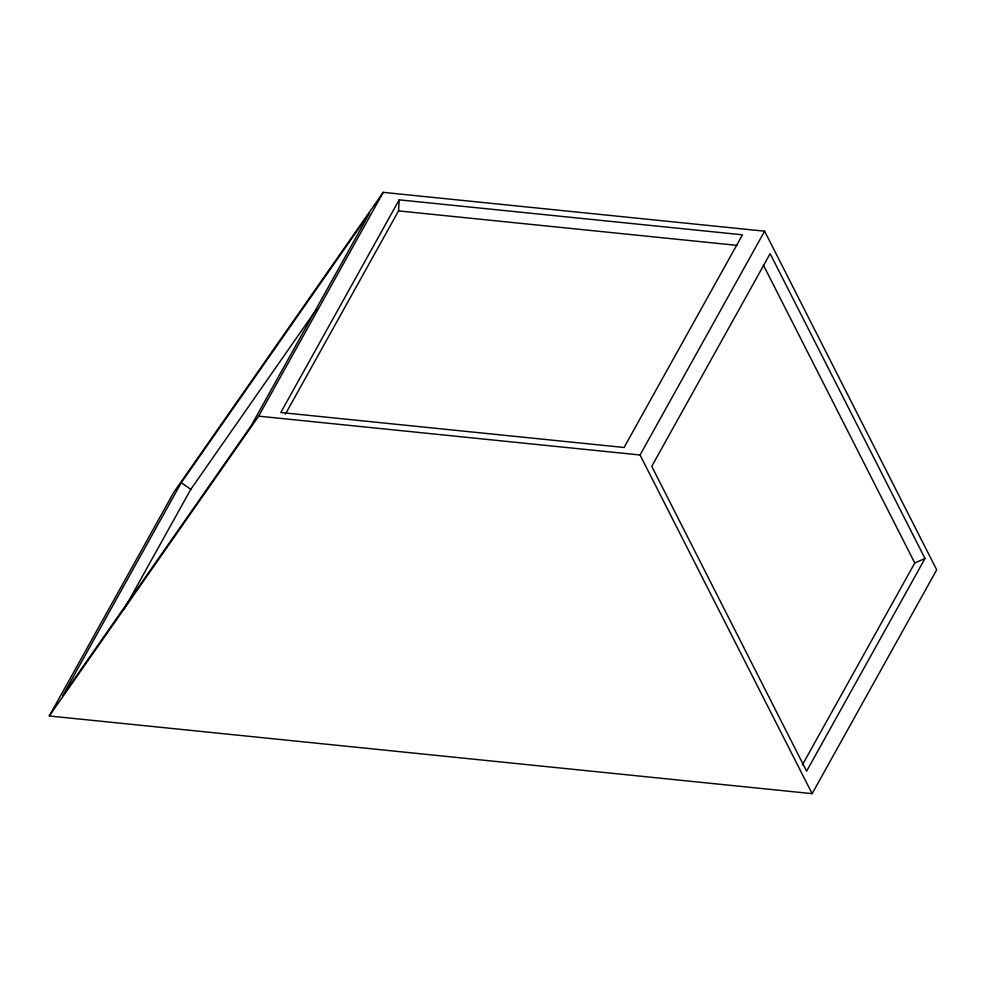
<?xml version="1.0" encoding="UTF-8"?>
<svg xmlns="http://www.w3.org/2000/svg" width="986" height="986" viewBox="0 0 986 986"><rect width="100%" height="100%" fill="white"/><g stroke="black" fill="none" stroke-linecap="round" stroke-linejoin="round"><path stroke-width="1.48" d="M285.398 414.169L398.541 210.905L399.182 199.85L742.458 234.804L624.076 447.484L280.8 412.53L399.182 199.85M49.3 715.984L173.869 492.174L383.209 192.344L764.618 231.18L936.7 569.846L812.131 793.656L49.3 715.984L258.64 416.154L383.209 192.344M181.239 482.746L62.857 695.426L251.27 425.582L369.639 212.89L181.239 482.746L190.828 489.29L124.15 609.089M812.131 793.656L640.05 454.99L764.618 231.18M802.382 764.914L914.774 562.994L925.004 558.483L770.128 253.673L651.746 466.353L806.622 771.163L925.004 558.483M190.828 489.29L316.728 308.963M398.541 210.905L737.208 245.391M258.64 416.154L640.05 454.99M763.386 265.061L914.774 562.994"/></g></svg>
